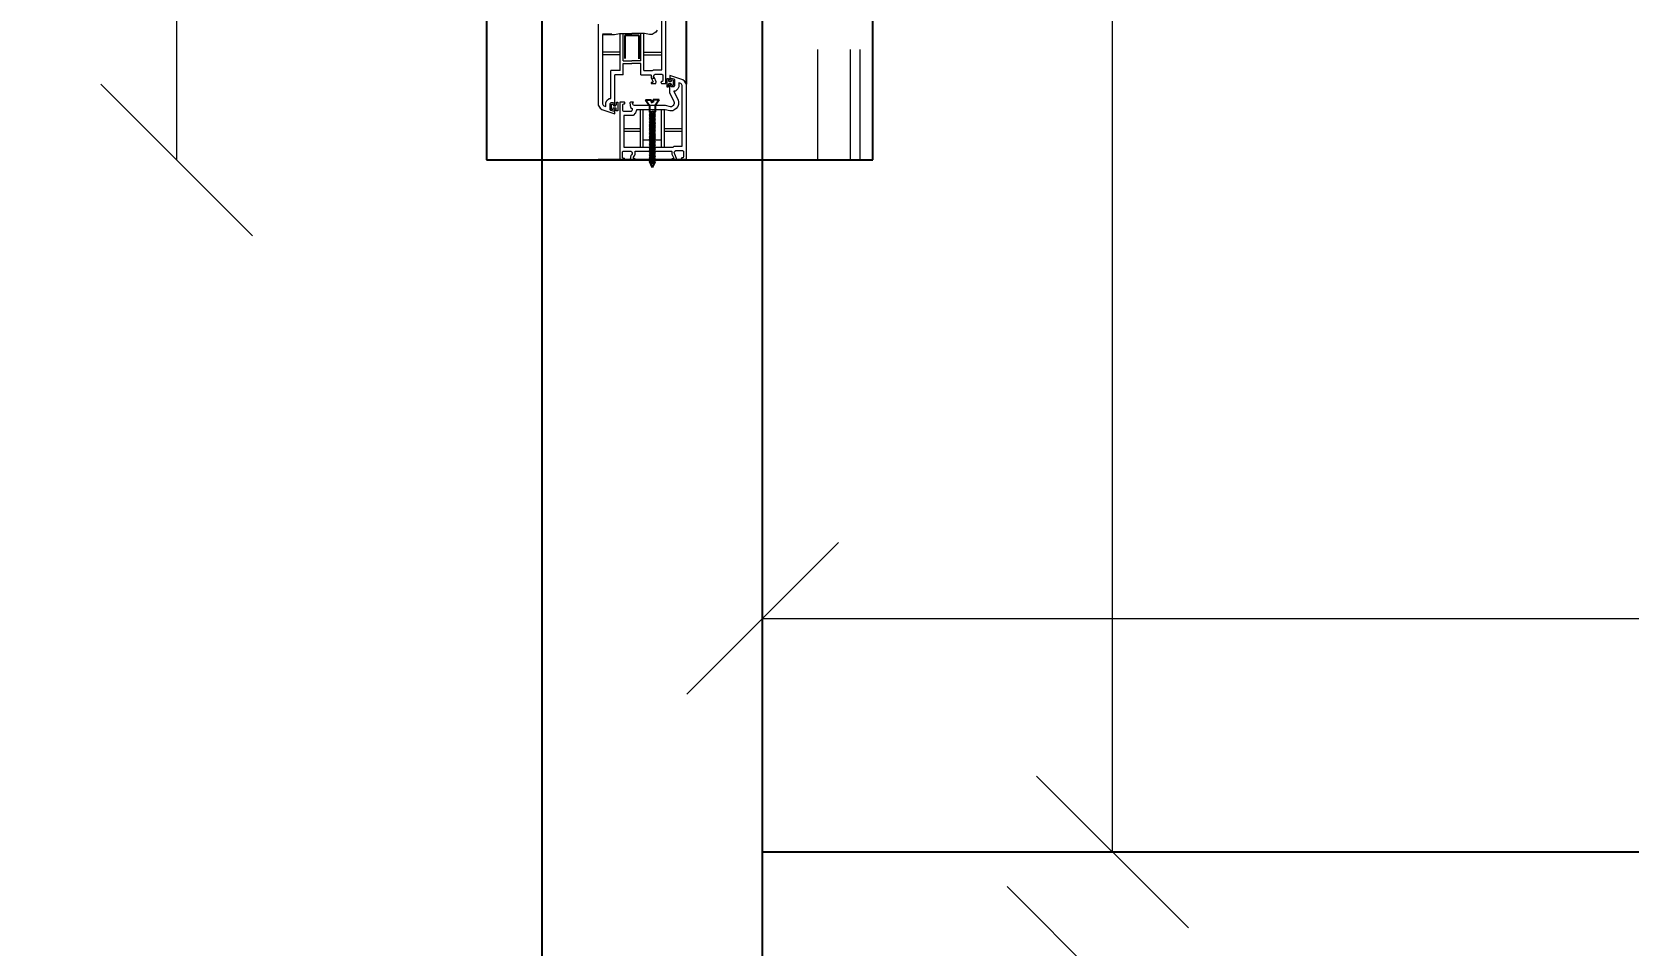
# Model space of a CAD drawing. Header units: metres. Extents: x -355 to 973, y -73 to 238.
# Drawn here: x 512.259 to 513.705, y 101.216 to 102.043 of the extents above; entities that cross this region are included whole.
import ezdxf

# ---------------------------------------------------------------- set-up
doc = ezdxf.new("R2010")
doc.units = ezdxf.units.M
doc.header["$LTSCALE"] = 3
doc.header["$MEASUREMENT"] = 0
doc.linetypes.add('202$0$HIDDEN', pattern=[0.375, 0.25, -0.125])
doc.linetypes.add('DASHED2', pattern=[0.375, 0.25, -0.125])
doc.layers.add('01B', color=10, linetype='Continuous')
doc.layers.add('5', color=2, linetype='Continuous')
doc.layers.add('05', color=21, linetype='Continuous', lineweight=5)
doc.layers.add('15', color=63, linetype='DASHED2', lineweight=15)
doc.styles.get("Standard").update_dxf_attribs({"font": 'arial.ttf'})
doc.dimstyles.new('ahmad', dxfattribs={"dimtxt": 0.2, "dimasz": 0.1375, "dimexe": 0, "dimexo": 0.0625, "dimgap": 0.09, "dimtad": 0, "dimzin": 0, "dimdsep": 46, "dimtxsty": 'Standard', "dimblk": 'OBLIQUE', "dimcen": 0.09, "dimclrd": 245, "dimclrt": 61, "dimadec": 0, "dimazin": 0, "dimtfac": 1, "dimtofl": 0, "dimtmove": 0, "dimatfit": 3, "dimldrblk": 'OBLIQUE', "dimfxl": 0, "dimfxlon": 1, "dimtolj": 1, "dimtzin": 0, "dimlwd": 13, "dimarcsym": 0})

# ---------------------------------------------------------------- blocks, each defined once
blk = doc.blocks.new('ddd')
at = {"layer": '01B', "color": 32}
for p, q in [((1657.2637, 1004.0293), (1657.2637, 1004.0793)), ((1657.2637, 1003.7293), (1657.2637, 1004.0293))]:
    blk.add_line(p, q, dxfattribs=at)
at = {"layer": '01B', "color": 143}
for p, q in [((1657.1951, 1003.9104), (1655.8322, 1003.9104)), ((1657.2637, 1003.9104), (1657.2637, 1003.8499)), ((1657.2637, 1003.9104), (1657.2637, 1003.8304)), ((1657.2091, 1003.8855), (1657.2091, 1003.8803)), ((1657.2091, 1003.8855), (1657.2144, 1003.8819)), ((1657.2091, 1003.8803), (1657.2112, 1003.8803)), ((1657.2091, 1003.8732), (1657.2091, 1003.8784)), ((1657.2091, 1003.8784), (1657.2112, 1003.8784)), ((1657.2112, 1003.8803), (1657.2112, 1003.8793)), ((1657.2112, 1003.8784), (1657.2112, 1003.8793)), ((1657.2144, 1003.8819), (1657.2202, 1003.8819)), ((1657.2202, 1003.8819), (1657.2202, 1003.8793)), ((1657.2202, 1003.8819), (1657.2223, 1003.8793)), ((1657.2202, 1003.8768), (1657.2202, 1003.8793)), ((1657.2202, 1003.8768), (1657.2223, 1003.8793)), ((1657.2214, 1003.8819), (1657.2207, 1003.8813)), ((1657.2214, 1003.8819), (1657.2235, 1003.8793)), ((1657.2214, 1003.8768), (1657.2235, 1003.8793)), ((1657.2227, 1003.8819), (1657.2219, 1003.8813)), ((1657.2227, 1003.8819), (1657.2248, 1003.8793)), ((1657.2227, 1003.8768), (1657.2248, 1003.8793)), ((1657.2239, 1003.8819), (1657.2232, 1003.8813)), ((1657.2239, 1003.8819), (1657.226, 1003.8793)), ((1657.2239, 1003.8768), (1657.226, 1003.8793)), ((1657.2251, 1003.8819), (1657.2244, 1003.8813)), ((1657.2251, 1003.8819), (1657.2273, 1003.8793)), ((1657.2251, 1003.8768), (1657.2273, 1003.8793)), ((1657.2264, 1003.8819), (1657.2257, 1003.8813)), ((1657.2264, 1003.8819), (1657.2285, 1003.8793)), ((1657.2264, 1003.8768), (1657.2285, 1003.8793)), ((1657.2276, 1003.8819), (1657.2269, 1003.8813)), ((1657.2276, 1003.8819), (1657.2298, 1003.8793)), ((1657.2276, 1003.8768), (1657.2298, 1003.8793)), ((1657.2289, 1003.8819), (1657.2282, 1003.8813)), ((1657.2289, 1003.8819), (1657.231, 1003.8793)), ((1657.2289, 1003.8768), (1657.231, 1003.8793)), ((1657.2301, 1003.8819), (1657.2294, 1003.8813)), ((1657.2301, 1003.8819), (1657.2323, 1003.8793)), ((1657.2301, 1003.8768), (1657.2323, 1003.8793)), ((1657.2314, 1003.8819), (1657.2306, 1003.8813)), ((1657.2314, 1003.8819), (1657.2335, 1003.8793)), ((1657.2314, 1003.8768), (1657.2335, 1003.8793)), ((1657.2326, 1003.8819), (1657.2319, 1003.8813)), ((1657.2326, 1003.8819), (1657.2347, 1003.8793)), ((1657.2326, 1003.8768), (1657.2347, 1003.8793)), ((1657.2339, 1003.8819), (1657.2331, 1003.8813)), ((1657.2339, 1003.8819), (1657.236, 1003.8793)), ((1657.2339, 1003.8768), (1657.236, 1003.8793)), ((1657.2351, 1003.8819), (1657.2344, 1003.8813)), ((1657.2351, 1003.8819), (1657.2372, 1003.8793)), ((1657.2351, 1003.8768), (1657.2372, 1003.8793)), ((1657.2364, 1003.8819), (1657.2356, 1003.8813)), ((1657.2364, 1003.8819), (1657.2385, 1003.8793)), ((1657.2364, 1003.8768), (1657.2385, 1003.8793)), ((1657.2376, 1003.8819), (1657.2369, 1003.8813)), ((1657.2376, 1003.8819), (1657.2397, 1003.8793)), ((1657.2376, 1003.8768), (1657.2397, 1003.8793)), ((1657.2388, 1003.8819), (1657.2381, 1003.8813)), ((1657.2388, 1003.8819), (1657.241, 1003.8793)), ((1657.2388, 1003.8768), (1657.241, 1003.8793)), ((1657.2401, 1003.8819), (1657.2394, 1003.8813)), ((1657.2401, 1003.8819), (1657.2422, 1003.8793)), ((1657.2401, 1003.8768), (1657.2422, 1003.8793)), ((1657.2413, 1003.8819), (1657.2406, 1003.8813)), ((1657.2413, 1003.8819), (1657.2435, 1003.8793)), ((1657.2413, 1003.8768), (1657.2435, 1003.8793)), ((1657.2426, 1003.8819), (1657.2419, 1003.8813)), ((1657.2426, 1003.8819), (1657.2447, 1003.8793)), ((1657.2426, 1003.8768), (1657.2447, 1003.8793)), ((1657.2438, 1003.8819), (1657.2431, 1003.8813)), ((1657.2438, 1003.8819), (1657.246, 1003.8793)), ((1657.2438, 1003.8768), (1657.246, 1003.8793)), ((1657.2451, 1003.8819), (1657.2443, 1003.8813)), ((1657.2451, 1003.8819), (1657.2472, 1003.8793)), ((1657.2451, 1003.8768), (1657.2472, 1003.8793)), ((1657.2463, 1003.8819), (1657.2456, 1003.8813)), ((1657.2463, 1003.8819), (1657.2484, 1003.8793)), ((1657.2463, 1003.8768), (1657.2484, 1003.8793)), ((1657.2476, 1003.8819), (1657.2468, 1003.8813)), ((1657.2476, 1003.8819), (1657.2497, 1003.8793)), ((1657.2476, 1003.8768), (1657.2497, 1003.8793)), ((1657.2488, 1003.8819), (1657.2481, 1003.8813)), ((1657.2488, 1003.8819), (1657.2509, 1003.8793)), ((1657.2488, 1003.8768), (1657.2509, 1003.8793)), ((1657.2501, 1003.8819), (1657.2493, 1003.8813)), ((1657.2501, 1003.8819), (1657.2522, 1003.8793)), ((1657.2501, 1003.8768), (1657.2522, 1003.8793)), ((1657.2513, 1003.8819), (1657.2506, 1003.8813)), ((1657.2513, 1003.8819), (1657.2534, 1003.8793)), ((1657.2513, 1003.8768), (1657.2534, 1003.8793)), ((1657.2525, 1003.8819), (1657.2518, 1003.8813)), ((1657.2525, 1003.8819), (1657.2547, 1003.8793)), ((1657.2525, 1003.8768), (1657.2547, 1003.8793)), ((1657.2538, 1003.8819), (1657.2531, 1003.8813)), ((1657.2538, 1003.8819), (1657.2559, 1003.8793)), ((1657.2538, 1003.8768), (1657.2559, 1003.8793)), ((1657.255, 1003.8819), (1657.2543, 1003.8813)), ((1657.255, 1003.8819), (1657.2572, 1003.8793)), ((1657.255, 1003.8768), (1657.2572, 1003.8793)), ((1657.2563, 1003.8819), (1657.2556, 1003.8813)), ((1657.2563, 1003.8819), (1657.2584, 1003.8793)), ((1657.2563, 1003.8768), (1657.2584, 1003.8793)), ((1657.2575, 1003.8819), (1657.2568, 1003.8813)), ((1657.2575, 1003.8819), (1657.2597, 1003.8793)), ((1657.2575, 1003.8768), (1657.2597, 1003.8793)), ((1657.2588, 1003.8819), (1657.258, 1003.8813)), ((1657.2588, 1003.8819), (1657.2609, 1003.8793)), ((1657.2588, 1003.8768), (1657.2609, 1003.8793)), ((1657.26, 1003.8819), (1657.2593, 1003.8813)), ((1657.26, 1003.8819), (1657.2622, 1003.8793)), ((1657.26, 1003.8768), (1657.2622, 1003.8793)), ((1657.2613, 1003.8819), (1657.2605, 1003.8813)), ((1657.2613, 1003.8819), (1657.2634, 1003.8793)), ((1657.2613, 1003.8768), (1657.2634, 1003.8793)), ((1657.2625, 1003.8819), (1657.2618, 1003.8813)), ((1657.2625, 1003.8819), (1657.2646, 1003.8793)), ((1657.2625, 1003.8768), (1657.2646, 1003.8793)), ((1657.2638, 1003.8819), (1657.263, 1003.8813)), ((1657.2638, 1003.8819), (1657.2659, 1003.8793)), ((1657.2638, 1003.8768), (1657.2659, 1003.8793)), ((1657.265, 1003.8819), (1657.2643, 1003.8813)), ((1657.265, 1003.8819), (1657.2671, 1003.8793)), ((1657.265, 1003.8819), (1657.2704, 1003.8793)), ((1657.265, 1003.8768), (1657.2671, 1003.8793)), ((1657.265, 1003.8768), (1657.2704, 1003.8793)), ((1657.1721, 1003.8676), (1657.151, 1003.8676)), ((1657.151, 1003.8676), (1657.151, 1003.8546)), ((1657.2091, 1003.8732), (1657.2144, 1003.8768)), ((1657.2144, 1003.8768), (1657.2202, 1003.8768)), ((1657.2214, 1003.8768), (1657.2207, 1003.8774)), ((1657.2227, 1003.8768), (1657.2219, 1003.8774)), ((1657.2239, 1003.8768), (1657.2232, 1003.8774)), ((1657.2251, 1003.8768), (1657.2244, 1003.8774)), ((1657.2264, 1003.8768), (1657.2257, 1003.8774)), ((1657.2276, 1003.8768), (1657.2269, 1003.8774)), ((1657.2289, 1003.8768), (1657.2282, 1003.8774)), ((1657.2301, 1003.8768), (1657.2294, 1003.8774)), ((1657.2314, 1003.8768), (1657.2306, 1003.8774)), ((1657.2326, 1003.8768), (1657.2319, 1003.8774)), ((1657.2339, 1003.8768), (1657.2331, 1003.8774)), ((1657.2351, 1003.8768), (1657.2344, 1003.8774)), ((1657.2364, 1003.8768), (1657.2356, 1003.8774)), ((1657.2376, 1003.8768), (1657.2369, 1003.8774)), ((1657.2388, 1003.8768), (1657.2381, 1003.8774)), ((1657.2401, 1003.8768), (1657.2394, 1003.8774)), ((1657.2413, 1003.8768), (1657.2406, 1003.8774)), ((1657.2426, 1003.8768), (1657.2419, 1003.8774)), ((1657.2438, 1003.8768), (1657.2431, 1003.8774)), ((1657.2451, 1003.8768), (1657.2443, 1003.8774)), ((1657.2463, 1003.8768), (1657.2456, 1003.8774)), ((1657.2476, 1003.8768), (1657.2468, 1003.8774)), ((1657.2488, 1003.8768), (1657.2481, 1003.8774)), ((1657.2501, 1003.8768), (1657.2493, 1003.8774)), ((1657.2513, 1003.8768), (1657.2506, 1003.8774)), ((1657.2525, 1003.8768), (1657.2518, 1003.8774)), ((1657.2538, 1003.8768), (1657.2531, 1003.8774)), ((1657.255, 1003.8768), (1657.2543, 1003.8774)), ((1657.2563, 1003.8768), (1657.2556, 1003.8774)), ((1657.2575, 1003.8768), (1657.2568, 1003.8774)), ((1657.2588, 1003.8768), (1657.258, 1003.8774)), ((1657.26, 1003.8768), (1657.2593, 1003.8774)), ((1657.2613, 1003.8768), (1657.2605, 1003.8774)), ((1657.2625, 1003.8768), (1657.2618, 1003.8774)), ((1657.2638, 1003.8768), (1657.263, 1003.8774)), ((1657.265, 1003.8768), (1657.2643, 1003.8774)), ((1657.151, 1003.8546), (1657.1718, 1003.8546)), ((1657.1499, 1003.8427), (1657.1499, 1003.8342))]:
    blk.add_line(p, q, dxfattribs=at)
at = {"layer": '05', "color": 143}
for p, q in [((1657.1924, 1003.9087), (1657.1911, 1003.907)), ((1657.1951, 1003.9104), (1657.1924, 1003.9087)), ((1657.2637, 1003.9104), (1657.1951, 1003.9104)), ((1657.2551, 1003.9067), (1657.2557, 1003.9077)), ((1657.2557, 1003.9077), (1657.2563, 1003.9078)), ((1657.2563, 1003.9078), (1657.2606, 1003.9078)), ((1657.2606, 1003.9078), (1657.2617, 1003.9073)), ((1657.2617, 1003.9073), (1657.2617, 1003.9063)), ((1657.2637, 1003.9064), (1657.2637, 1003.9104)), ((1657.1911, 1003.907), (1657.1872, 1003.8953)), ((1657.1872, 1003.8953), (1657.1911, 1003.8953)), ((1657.1895, 1003.8966), (1657.1902, 1003.8989)), ((1657.1896, 1003.8962), (1657.1895, 1003.8966)), ((1657.1899, 1003.8958), (1657.1896, 1003.8962)), ((1657.1904, 1003.8957), (1657.1899, 1003.8958)), ((1657.19, 1003.8929), (1657.19, 1003.894)), ((1657.1977, 1003.8929), (1657.19, 1003.8929)), ((1657.1902, 1003.8989), (1657.1905, 1003.8993)), ((1657.1911, 1003.8957), (1657.1904, 1003.8957)), ((1657.1905, 1003.8993), (1657.1908, 1003.8995)), ((1657.1908, 1003.8995), (1657.1965, 1003.8995)), ((1657.1911, 1003.8953), (1657.1911, 1003.8957)), ((1657.1945, 1003.9052), (1657.1939, 1003.9033)), ((1657.1939, 1003.9033), (1657.1973, 1003.9033)), ((1657.195, 1003.9058), (1657.1945, 1003.9052)), ((1657.1962, 1003.9066), (1657.195, 1003.9058)), ((1657.196, 1003.8958), (1657.1957, 1003.8955)), ((1657.1957, 1003.8955), (1657.1957, 1003.8953)), ((1657.1957, 1003.8953), (1657.1961, 1003.8951)), ((1657.1974, 1003.8964), (1657.196, 1003.8958)), ((1657.1961, 1003.8951), (1657.2025, 1003.8951)), ((1657.2513, 1003.9066), (1657.1962, 1003.9066)), ((1657.1965, 1003.8995), (1657.197, 1003.8993)), ((1657.197, 1003.8993), (1657.1974, 1003.8989)), ((1657.1973, 1003.9033), (1657.1992, 1003.9026)), ((1657.1974, 1003.8989), (1657.1974, 1003.8964)), ((1657.1977, 1003.8939), (1657.1977, 1003.8929)), ((1657.1992, 1003.9026), (1657.2012, 1003.9005)), ((1657.2012, 1003.9005), (1657.2012, 1003.899)), ((1657.2012, 1003.899), (1657.2017, 1003.899)), ((1657.2017, 1003.899), (1657.2093, 1003.9027)), ((1657.2025, 1003.8951), (1657.2106, 1003.899)), ((1657.2093, 1003.9027), (1657.2113, 1003.9031)), ((1657.2106, 1003.899), (1657.2116, 1003.8993)), ((1657.2113, 1003.9031), (1657.2133, 1003.903)), ((1657.2116, 1003.8993), (1657.2126, 1003.8992)), ((1657.2126, 1003.8992), (1657.2135, 1003.8989)), ((1657.2133, 1003.903), (1657.2152, 1003.9024)), ((1657.2135, 1003.8989), (1657.2143, 1003.8983)), ((1657.2143, 1003.8983), (1657.2149, 1003.8976)), ((1657.2154, 1003.8958), (1657.2144, 1003.8914)), ((1657.2149, 1003.8976), (1657.2154, 1003.8969)), ((1657.2152, 1003.9024), (1657.217, 1003.9011)), ((1657.2154, 1003.8969), (1657.2154, 1003.8958)), ((1657.217, 1003.9011), (1657.218, 1003.8999)), ((1657.218, 1003.8999), (1657.2192, 1003.898)), ((1657.2192, 1003.8954), (1657.2182, 1003.891)), ((1657.2192, 1003.898), (1657.2192, 1003.8954)), ((1657.2352, 1003.8904), (1657.2352, 1003.9066)), ((1657.2377, 1003.8904), (1657.2377, 1003.9066)), ((1657.2513, 1003.8993), (1657.2513, 1003.9066)), ((1657.2521, 1003.8982), (1657.2513, 1003.8993)), ((1657.252, 1003.8979), (1657.2521, 1003.8982)), ((1657.252, 1003.8755), (1657.252, 1003.8979)), ((1657.2551, 1003.9006), (1657.2551, 1003.9067)), ((1657.2558, 1003.8997), (1657.2551, 1003.9006)), ((1657.2571, 1003.8991), (1657.2558, 1003.8997)), ((1657.2558, 1003.8967), (1657.2561, 1003.8971)), ((1657.2558, 1003.8755), (1657.2558, 1003.8967)), ((1657.2561, 1003.8971), (1657.2572, 1003.8971)), ((1657.2584, 1003.8999), (1657.2571, 1003.8991)), ((1657.2572, 1003.8971), (1657.2584, 1003.8971)), ((1657.2623, 1003.9014), (1657.2584, 1003.8999)), ((1657.2584, 1003.8971), (1657.2622, 1003.8989)), ((1657.2617, 1003.9063), (1657.2623, 1003.9057)), ((1657.2622, 1003.8989), (1657.2626, 1003.8984)), ((1657.2623, 1003.9057), (1657.2637, 1003.9064)), ((1657.2637, 1003.9013), (1657.2623, 1003.9014)), ((1657.2626, 1003.8984), (1657.2627, 1003.8971)), ((1657.2627, 1003.8971), (1657.2633, 1003.897)), ((1657.2633, 1003.897), (1657.2637, 1003.8972)), ((1657.2637, 1003.8972), (1657.2637, 1003.9013)), ((1657.166, 1003.8717), (1657.166, 1003.8879)), ((1657.1685, 1003.8717), (1657.1685, 1003.8879)), ((1657.2144, 1003.8914), (1657.2144, 1003.8833)), ((1657.2144, 1003.8833), (1657.2144, 1003.8632)), ((1657.2182, 1003.891), (1657.2182, 1003.8833)), ((1657.252, 1003.8904), (1657.2182, 1003.8904)), ((1657.252, 1003.8878), (1657.2182, 1003.8878)), ((1657.2182, 1003.8833), (1657.2182, 1003.865)), ((1657.2457, 1003.8878), (1657.2457, 1003.8709)), ((1657.1827, 1003.8717), (1657.149, 1003.8717)), ((1657.1739, 1003.8691), (1657.149, 1003.8691)), ((1657.1739, 1003.8691), (1657.1739, 1003.861)), ((1657.1866, 1003.8691), (1657.1764, 1003.8691)), ((1657.1764, 1003.8691), (1657.1764, 1003.861)), ((1657.2182, 1003.8709), (1657.252, 1003.8709)), ((1657.2182, 1003.8683), (1657.252, 1003.8683)), ((1657.2182, 1003.865), (1657.2186, 1003.865)), ((1657.2186, 1003.865), (1657.221, 1003.8643)), ((1657.221, 1003.8643), (1657.2235, 1003.862)), ((1657.2352, 1003.8537), (1657.2352, 1003.8683)), ((1657.2377, 1003.8537), (1657.2377, 1003.8683)), ((1657.252, 1003.8612), (1657.252, 1003.8755)), ((1657.2558, 1003.864), (1657.2558, 1003.8755)), ((1657.2586, 1003.864), (1657.2558, 1003.864)), ((1657.2593, 1003.8635), (1657.2586, 1003.864)), ((1657.149, 1003.8567), (1657.149, 1003.861)), ((1657.149, 1003.8498), (1657.149, 1003.8567)), ((1657.1739, 1003.8529), (1657.149, 1003.8529)), ((1657.1827, 1003.8504), (1657.149, 1003.8504)), ((1657.15, 1003.8453), (1657.149, 1003.8498)), ((1657.166, 1003.8504), (1657.166, 1003.8342)), ((1657.1685, 1003.8504), (1657.1685, 1003.8342)), ((1657.1739, 1003.8529), (1657.1739, 1003.861)), ((1657.1764, 1003.8529), (1657.1764, 1003.861)), ((1657.1866, 1003.8529), (1657.1764, 1003.8529)), ((1657.1827, 1003.8504), (1657.1827, 1003.8418)), ((1657.1866, 1003.8529), (1657.1866, 1003.8456)), ((1657.2119, 1003.862), (1657.2113, 1003.8624)), ((1657.2113, 1003.8624), (1657.2113, 1003.8596)), ((1657.2113, 1003.8596), (1657.2119, 1003.8591)), ((1657.2117, 1003.8544), (1657.2114, 1003.8541)), ((1657.2114, 1003.8541), (1657.2114, 1003.8499)), ((1657.2114, 1003.8499), (1657.2637, 1003.8499)), ((1657.2126, 1003.8544), (1657.2117, 1003.8544)), ((1657.2127, 1003.8614), (1657.2119, 1003.862)), ((1657.2119, 1003.8591), (1657.216, 1003.8598)), ((1657.2129, 1003.8541), (1657.2126, 1003.8544)), ((1657.2135, 1003.8619), (1657.2127, 1003.8614)), ((1657.2129, 1003.8535), (1657.2129, 1003.8541)), ((1657.2131, 1003.8529), (1657.2129, 1003.8535)), ((1657.2135, 1003.8527), (1657.2131, 1003.8529)), ((1657.2141, 1003.8625), (1657.2135, 1003.8619)), ((1657.219, 1003.8527), (1657.2135, 1003.8527)), ((1657.2144, 1003.8632), (1657.2141, 1003.8625)), ((1657.216, 1003.8598), (1657.2171, 1003.8611)), ((1657.2171, 1003.8611), (1657.2181, 1003.8611)), ((1657.2181, 1003.8611), (1657.2191, 1003.8609)), ((1657.2195, 1003.8531), (1657.219, 1003.8527)), ((1657.2191, 1003.8609), (1657.2197, 1003.8603)), ((1657.2197, 1003.8537), (1657.2195, 1003.8531)), ((1657.2197, 1003.8603), (1657.2197, 1003.8537)), ((1657.2235, 1003.862), (1657.2235, 1003.8537)), ((1657.2235, 1003.8537), (1657.252, 1003.8537)), ((1657.252, 1003.8537), (1657.252, 1003.8612)), ((1657.2558, 1003.8601), (1657.2562, 1003.8609)), ((1657.2558, 1003.8529), (1657.2558, 1003.8601)), ((1657.2563, 1003.8525), (1657.2558, 1003.8529)), ((1657.2562, 1003.8609), (1657.257, 1003.8613)), ((1657.2616, 1003.8525), (1657.2563, 1003.8525)), ((1657.257, 1003.8613), (1657.2582, 1003.8612)), ((1657.2582, 1003.8612), (1657.2589, 1003.8606)), ((1657.2589, 1003.8606), (1657.2596, 1003.8599)), ((1657.2612, 1003.8623), (1657.2593, 1003.8635)), ((1657.2596, 1003.8599), (1657.263, 1003.8594)), ((1657.2622, 1003.8623), (1657.2612, 1003.8623)), ((1657.2624, 1003.8533), (1657.2616, 1003.8525)), ((1657.2628, 1003.8638), (1657.2622, 1003.8623)), ((1657.2631, 1003.8544), (1657.2624, 1003.8543)), ((1657.2624, 1003.8543), (1657.2624, 1003.8533)), ((1657.2631, 1003.8638), (1657.2628, 1003.8638)), ((1657.263, 1003.8594), (1657.2637, 1003.8599)), ((1657.2637, 1003.8637), (1657.2631, 1003.8638)), ((1657.2637, 1003.8541), (1657.2631, 1003.8544)), ((1657.2637, 1003.8599), (1657.2637, 1003.8637)), ((1657.2637, 1003.8637), (1657.2637, 1003.8637)), ((1657.2637, 1003.8499), (1657.2637, 1003.8541)), ((1657.1499, 1003.8427), (1657.15, 1003.8453)), ((1657.2079, 1003.8418), (1657.1827, 1003.8418)), ((1657.213, 1003.8456), (1657.1866, 1003.8456)), ((1657.2079, 1003.8403), (1657.2079, 1003.8418)), ((1657.2099, 1003.8382), (1657.2079, 1003.8403)), ((1657.2119, 1003.8374), (1657.2099, 1003.8382)), ((1657.2114, 1003.8469), (1657.2114, 1003.8483)), ((1657.2114, 1003.8483), (1657.2191, 1003.8483)), ((1657.2117, 1003.8444), (1657.2131, 1003.845)), ((1657.2117, 1003.8418), (1657.2117, 1003.8444)), ((1657.2121, 1003.8414), (1657.2117, 1003.8418)), ((1657.2152, 1003.8374), (1657.2119, 1003.8374)), ((1657.2126, 1003.8412), (1657.2121, 1003.8414)), ((1657.2183, 1003.8412), (1657.2126, 1003.8412)), ((1657.2129, 1003.8342), (1657.2141, 1003.835)), ((1657.2134, 1003.8454), (1657.213, 1003.8456)), ((1657.2131, 1003.845), (1657.2134, 1003.8452)), ((1657.2134, 1003.8452), (1657.2134, 1003.8454)), ((1657.2141, 1003.835), (1657.2146, 1003.8356)), ((1657.2146, 1003.8356), (1657.2152, 1003.8374)), ((1657.218, 1003.8338), (1657.2219, 1003.8455)), ((1657.2219, 1003.8455), (1657.218, 1003.8455)), ((1657.218, 1003.8455), (1657.218, 1003.8451)), ((1657.218, 1003.8451), (1657.2187, 1003.8451)), ((1657.2186, 1003.8415), (1657.2183, 1003.8412)), ((1657.219, 1003.8419), (1657.2186, 1003.8415)), ((1657.2187, 1003.8451), (1657.2192, 1003.845)), ((1657.2196, 1003.8441), (1657.219, 1003.8419)), ((1657.2191, 1003.8483), (1657.2191, 1003.8467)), ((1657.2192, 1003.845), (1657.2195, 1003.8445)), ((1657.2195, 1003.8445), (1657.2196, 1003.8441)), ((1657.1407, 1003.8304), (1657.214, 1003.8304)), ((1657.1499, 1003.8342), (1657.2129, 1003.8342)), ((1657.214, 1003.8304), (1657.2167, 1003.8321)), ((1657.2167, 1003.8321), (1657.218, 1003.8338))]:
    blk.add_line(p, q, dxfattribs=at)
for points in [[(1657.19, 1003.894), (1657.1924, 1003.894), (1657.1924, 1003.8969), (1657.1909, 1003.8969), (1657.1913, 1003.8982), (1657.1961, 1003.8982), (1657.1961, 1003.8972), (1657.1953, 1003.8969), (1657.1944, 1003.8961), (1657.1944, 1003.8945), (1657.1958, 1003.8939), (1657.1977, 1003.8939)], [(1657.1944, 1003.8917), (1657.1259, 1003.8917)], [(1657.1827, 1003.8717), (1657.1827, 1003.8792), (1657.1829, 1003.8795), (1657.1821, 1003.8806), (1657.1821, 1003.8879), (1657.127, 1003.8879)], [(1657.1459, 1003.8837), (1657.1478, 1003.8825), (1657.1488, 1003.8812), (1657.1499, 1003.8794), (1657.15, 1003.8768), (1657.149, 1003.8723), (1657.149, 1003.8654), (1657.149, 1003.861)], [(1657.1866, 1003.8691), (1657.1866, 1003.878), (1657.1869, 1003.8784), (1657.188, 1003.8784), (1657.1892, 1003.8784), (1657.1929, 1003.8802), (1657.1934, 1003.8797), (1657.1935, 1003.8785), (1657.1941, 1003.8783), (1657.1944, 1003.8785), (1657.1944, 1003.8826), (1657.193, 1003.8828), (1657.1892, 1003.8813), (1657.1879, 1003.8805), (1657.1866, 1003.881), (1657.1859, 1003.8819), (1657.1859, 1003.888), (1657.1865, 1003.889), (1657.1871, 1003.8891), (1657.1914, 1003.8891), (1657.1925, 1003.8887), (1657.1925, 1003.8876), (1657.193, 1003.8871), (1657.1944, 1003.8877), (1657.1944, 1003.8917)], [(1657.2191, 1003.8467), (1657.2167, 1003.8467), (1657.2167, 1003.8438), (1657.2182, 1003.8438), (1657.2178, 1003.8425), (1657.213, 1003.8425), (1657.213, 1003.8435), (1657.2138, 1003.8439), (1657.2147, 1003.8446), (1657.2147, 1003.8462), (1657.2133, 1003.8469), (1657.2114, 1003.8469)]]:
    blk.add_lwpolyline(points, dxfattribs=at)
blk.add_lwpolyline([(1657.1898, 1003.8801), (1657.1894, 1003.8799), (1657.1903, 1003.8803)], close=True, dxfattribs=at)
at = {"layer": '15'}
for p, q in [((1657.2637, 1003.9793), (1655.7637, 1003.9793)), ((1655.7637, 1003.7793), (1657.2637, 1003.7793))]:
    blk.add_line(p, q, dxfattribs=at)
at = {"layer": '5', "color": 32}
for p, q in [((1657.2637, 1004.0793), (1655.7637, 1004.0793)), ((1655.7637, 1003.7293), (1657.2637, 1003.7293))]:
    blk.add_line(p, q, dxfattribs=at)
at = {"layer": '5', "color": 5, "linetype": '202$0$HIDDEN', "lineweight": 5, "ltscale": 0.1}
for p, q in [((1657.2637, 1004.0678), (1655.7637, 1004.0678)), ((1657.2637, 1004.059), (1655.7637, 1004.059)), ((1657.2637, 1004.0293), (1655.7637, 1004.0293))]:
    blk.add_line(p, q, dxfattribs=at)
blk = doc.blocks.new('_Oblique')
at = {"color": 0, "linetype": 'ByBlock', "lineweight": -2}
blk.add_line((-0.5, -0.5), (0.5, 0.5), dxfattribs=at)
blk = doc.blocks.new('*D867')
at = {"color": 245, "lineweight": 13, "transparency": 16777216}
for p, q in [((513.2115, 101.2001), (513.2115, 100.1773)), ((513.2115, 98.4501), (513.2115, 99.4728))]:
    blk.add_line(p, q, dxfattribs=at)
at = {"layer": 'Defpoints', "color": 0, "transparency": 16777216}
for p in [(512.9213, 101.2001), (513.2115, 101.2001), (512.9213, 98.4501)]:
    blk.add_point(p, dxfattribs=at)
at = {"color": 245, "lineweight": 13, "transparency": 16777216, "xscale": 0.1375, "yscale": 0.1375, "zscale": 0.1375}
for p, rotation in [((513.2115, 101.2001), 90), ((513.2115, 98.4501), 270)]:
    blk.add_blockref('_Oblique', p, dxfattribs=dict(at, rotation=rotation))
at = {"color": 61, "transparency": 16777216, "insert": (513.2115, 99.8251), "char_height": 0.2, "attachment_point": 5, "rotation": 90}
blk.add_mtext('\\A1;2.75', dxfattribs=at)
blk = doc.blocks.new('*D856')
at = {"color": 245, "lineweight": 13, "transparency": 16777216}
for p, q in [((513.2383, 104.0812), (513.2383, 103.0423)), ((513.2383, 101.3001), (513.2383, 102.339))]:
    blk.add_line(p, q, dxfattribs=at)
at = {"layer": 'Defpoints', "color": 0, "transparency": 16777216}
for p in [(516.3219, 104.0812), (513.2383, 101.3001), (516.3219, 101.3001)]:
    blk.add_point(p, dxfattribs=at)
at = {"color": 245, "lineweight": 13, "transparency": 16777216, "xscale": 0.1375, "yscale": 0.1375, "zscale": 0.1375}
for p, rotation in [((513.2383, 104.0812), 90), ((513.2383, 101.3001), 270)]:
    blk.add_blockref('_Oblique', p, dxfattribs=dict(at, rotation=rotation))
at = {"color": 61, "transparency": 16777216, "insert": (513.2383, 102.6906), "char_height": 0.2, "attachment_point": 5, "rotation": 90}
blk.add_mtext('\\A1;2.78', dxfattribs=at)
blk = doc.blocks.new('*D868')
at = {"color": 245, "lineweight": 13, "transparency": 16777216}
for p, q in [((512.9213, 101.5117), (514.2719, 101.5117)), ((516.3213, 101.5117), (514.9706, 101.5117))]:
    blk.add_line(p, q, dxfattribs=at)
at = {"layer": 'Defpoints', "color": 0, "transparency": 16777216}
for p in [(512.9213, 101.5117), (512.9213, 101.3001), (516.3213, 101.3001)]:
    blk.add_point(p, dxfattribs=at)
at = {"color": 245, "lineweight": 13, "transparency": 16777216, "xscale": 0.1375, "yscale": 0.1375, "zscale": 0.1375, "rotation": 180}
blk.add_blockref('_Oblique', (512.9213, 101.5117), dxfattribs=at)
at = {"color": 245, "lineweight": 13, "transparency": 16777216, "xscale": 0.1375, "yscale": 0.1375, "zscale": 0.1375}
blk.add_blockref('_Oblique', (516.3213, 101.5117), dxfattribs=at)
at = {"color": 61, "transparency": 16777216, "insert": (514.6213, 101.5117), "char_height": 0.2, "attachment_point": 5}
blk.add_mtext('\\A1;3.40', dxfattribs=at)
blk = doc.blocks.new('*D875')
at = {"color": 245, "lineweight": 13, "transparency": 16777216}
for p, q in [((512.3906, 103.4272), (512.3906, 103.0172)), ((512.3906, 101.9272), (512.3906, 102.3372))]:
    blk.add_line(p, q, dxfattribs=at)
at = {"layer": 'Defpoints', "color": 0, "transparency": 16777216}
for p in [(512.6713, 103.4272), (512.3906, 101.9272), (512.6713, 101.9272)]:
    blk.add_point(p, dxfattribs=at)
at = {"color": 245, "lineweight": 13, "transparency": 16777216, "xscale": 0.1375, "yscale": 0.1375, "zscale": 0.1375}
for p, rotation in [((512.3906, 103.4272), 90), ((512.3906, 101.9272), 270)]:
    blk.add_blockref('_Oblique', p, dxfattribs=dict(at, rotation=rotation))
at = {"color": 61, "transparency": 16777216, "insert": (512.3906, 102.6772), "char_height": 0.2, "attachment_point": 5, "rotation": 90}
blk.add_mtext('\\A1;1.50', dxfattribs=at)

msp = doc.modelspace()

# ---------------------------------------------------------------- linework, layer by layer
for p, q in [((512.7213, 104.2812), (512.7213, 91.4042)), ((512.9213, 94.3501), (512.9213, 103.8812)), ((512.9213, 101.3001), (516.4213, 101.3001))]:
    msp.add_line(p, q)

# ---------------------------------------------------------------- block references
at = {"layer": '05', "rotation": 270}
msp.add_blockref('ddd', (-491.058, 1759.1909), dxfattribs=at)

# ---------------------------------------------------------------- dimensions: what is measured, and where the dimension line sits
for base, p1, p2, picture, middle in [((513.2383, 101.3001), (516.3219, 104.0812), (516.3219, 101.3001), '*D856', (513.2383, 102.6906)), ((512.3906, 101.9272), (512.6713, 103.4272), (512.6713, 101.9272), '*D875', (512.3906, 102.6772)), ((513.2115, 101.2001), (512.9213, 98.4501), (512.9213, 101.2001), '*D867', (513.2115, 99.8251))]:
    dim = msp.add_linear_dim(base=base, p1=p1, p2=p2, angle=270, dimstyle='ahmad')
    dim.commit()
    dim.dimension.update_dxf_attribs({"geometry": picture, "text_midpoint": middle})
dim = msp.add_linear_dim(base=(512.9213, 101.5117), p1=(516.3213, 101.3001), p2=(512.9213, 101.3001), dimstyle='ahmad')
dim.commit()
dim.dimension.update_dxf_attribs({"geometry": '*D868', "text_midpoint": (514.6213, 101.5117)})

doc.saveas('drawing.dxf')
